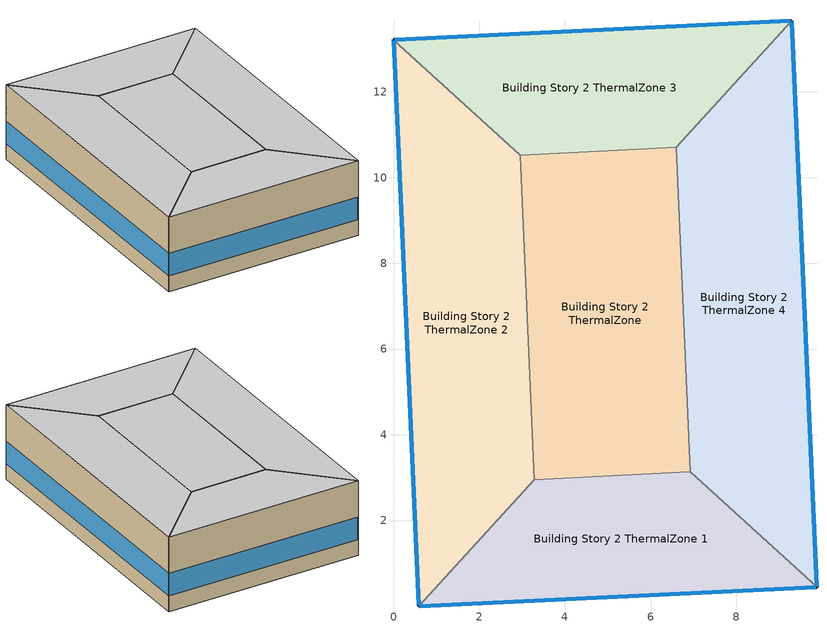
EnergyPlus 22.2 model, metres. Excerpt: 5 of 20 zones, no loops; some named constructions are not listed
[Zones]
Building Story 2 ThermalZone
 floor adiabatic (Typical Interior Floor): 6.92,3.14 3.28,2.96 2.96,10.52 6.6,10.7 z3.6
 wall adiabatic (Typical Interior Wall): 3.28,2.96 6.92,3.14 6.6,10.7 2.96,10.52 3.28,2.96 z3.6:7.2
 ceiling adiabatic (Typical Interior Ceiling): 6.6,10.7 2.96,10.52 3.28,2.96 6.92,3.14 z7.2
Building Story 2 ThermalZone 1
 floor adiabatic (Typical Interior Ceiling): 9.88,0.44 0.59,0 3.28,2.96 6.92,3.14 z3.6
 wall outside (Typical Insulated Steel Framed Exterior Wall R-12.99): 0.59,0 9.88,0.44 z3.6:7.2
 wall adiabatic (Typical Interior Wall): 9.88,0.44 6.92,3.14 3.28,2.96 0.59,0 z3.6:7.2
 window (U 0.55 SHGC 0.25): 0.61,0 9.86,0.44 z4.36:5.45
 ceiling adiabatic (Typical Interior Ceiling): 6.92,3.14 3.28,2.96 0.59,0 9.88,0.44 z7.2
Building Story 2 ThermalZone 2
 floor adiabatic (Typical Interior Ceiling): 0.59,0 0,13.22 2.96,10.52 3.28,2.96 z3.6
 wall outside (Typical Insulated Steel Framed Exterior Wall R-12.99): 0,13.22 0.59,0 z3.6:7.2
 wall adiabatic (Typical Interior Wall): 0.59,0 3.28,2.96 2.96,10.52 0,13.22 z3.6:7.2
 window (U 0.55 SHGC 0.25): 0,13.19 0.59,0.03 z4.36:5.45
 ceiling adiabatic (Typical Interior Ceiling): 3.28,2.96 2.96,10.52 0,13.22 0.59,0 z7.2
Building Story 2 ThermalZone 3
 floor adiabatic (Typical Interior Ceiling): 0,13.22 9.29,13.66 6.6,10.7 2.96,10.52 z3.6
 wall outside (Typical Insulated Steel Framed Exterior Wall R-12.99): 9.29,13.66 0,13.22 z3.6:7.2
 wall adiabatic (Typical Interior Wall): 0,13.22 2.96,10.52 6.6,10.7 9.29,13.66 z3.6:7.2
 window (U 0.55 SHGC 0.25): 9.27,13.66 0.03,13.22 z4.36:5.45
 ceiling adiabatic (Typical Interior Ceiling): 2.96,10.52 6.6,10.7 9.29,13.66 0,13.22 z7.2
Building Story 2 ThermalZone 4
 floor adiabatic (Typical Interior Ceiling): 9.29,13.66 9.88,0.44 6.92,3.14 6.6,10.7 z3.6
 wall outside (Typical Insulated Steel Framed Exterior Wall R-12.99): 9.88,0.44 9.29,13.66 z3.6:7.2
 wall adiabatic (Typical Interior Wall): 9.29,13.66 6.6,10.7 6.92,3.14 9.88,0.44 z3.6:7.2
 window (U 0.55 SHGC 0.25): 9.88,0.47 9.3,13.64 z4.36:5.45
 ceiling adiabatic (Typical Interior Ceiling): 6.6,10.7 6.92,3.14 9.88,0.44 9.29,13.66 z7.2
[Schedule:Day:Interval]
SchoolSecondary BLDG_LIGHT_SCH_2013 Wkdy Day; SchoolSecondary BLDG_LIGHT_SCH_2013 Wkdy Day 2; SchoolSecondary BLDG_LIGHT_MECHANICAL_SCH_2013 Wkdy Day; SchoolSecondary BLDG_LIGHT_MECHANICAL_SCH_2013 Wkdy Day 2: No, 07:00, 0.1773, 21:00, 0.9, 24:00, 0.1773
SchoolSecondary BLDG_LIGHT_SCH_2013 Wknd Day; SchoolSecondary BLDG_LIGHT_SCH_2013 Wknd Day 1; SchoolSecondary BLDG_LIGHT_SCH_2013 Default; SchoolSecondary BLDG_LIGHT_CLASSROOM_SCH_2013 Wknd Day; SchoolSecondary BLDG_LIGHT_CLASSROOM_SCH_2013 Wknd Day 1; SchoolSecondary BLDG_LIGHT_CLASSROOM_SCH_2013 Default; SchoolSecondary BLDG_LIGHT_GYM_SCH_2013 Wknd Day; SchoolSecondary BLDG_LIGHT_GYM_SCH_2013 Wknd Day 1; SchoolSecondary BLDG_LIGHT_GYM_SCH_2013 Default; SchoolSecondary BLDG_LIGHT_LIBRARY_SCH_2013 Wknd Day; SchoolSecondary BLDG_LIGHT_LIBRARY_SCH_2013 Wknd Day 1; SchoolSecondary BLDG_LIGHT_LIBRARY_SCH_2013 Default; SchoolSecondary BLDG_LIGHT_LOBBYFLR1_SCH_2013 Wknd Day; SchoolSecondary BLDG_LIGHT_LOBBYFLR1_SCH_2013 Wknd Day 1; SchoolSecondary BLDG_LIGHT_LOBBYFLR1_SCH_2013 Default; SchoolSecondary BLDG_LIGHT_MECHANICAL_SCH_2013 Wknd Day; SchoolSecondary BLDG_LIGHT_MECHANICAL_SCH_2013 Wknd Day 1; SchoolSecondary BLDG_LIGHT_MECHANICAL_SCH_2013 Default; SchoolSecondary BLDG_LIGHT_OFFICE_SCH_2013 Wknd Day; SchoolSecondary BLDG_LIGHT_OFFICE_SCH_2013 Wknd Day 1; SchoolSecondary BLDG_LIGHT_OFFICE_SCH_2013 Default; SchoolSecondary BLDG_LIGHT_BATH_SCH_2013 Wknd Day; SchoolSecondary BLDG_LIGHT_BATH_SCH_2013 Wknd Day 1; SchoolSecondary BLDG_LIGHT_BATH_SCH_2013 Default; SchoolSecondary BLDG_LIGHT_CORRIDOR_SCH_2013 Wknd Day; SchoolSecondary BLDG_LIGHT_CORRIDOR_SCH_2013 Wknd Day 1; SchoolSecondary BLDG_LIGHT_CORRIDOR_SCH_2013 Default: No, 24:00, 0.1773
SchoolSecondary BLDG_LIGHT_SCH_2013 Wkdy Day 1; SchoolSecondary BLDG_LIGHT_MECHANICAL_SCH_2013 Wkdy Day 1: No, 08:00, 0.1773, 20:00, 0.5, 24:00, 0.1773
SchoolSecondary BLDG_LIGHT_SCH_2013 Summer Design Day; SchoolSecondary BLDG_LIGHT_CLASSROOM_SCH_2013 Summer Design Day; SchoolSecondary BLDG_LIGHT_GYM_SCH_2013 Summer Design Day; SchoolSecondary BLDG_LIGHT_LIBRARY_SCH_2013 Summer Design Day; SchoolSecondary BLDG_LIGHT_LOBBYFLR1_SCH_2013 Summer Design Day; SchoolSecondary BLDG_LIGHT_MECHANICAL_SCH_2013 Summer Design Day; SchoolSecondary BLDG_LIGHT_OFFICE_SCH_2013 Summer Design Day; SchoolSecondary BLDG_LIGHT_BATH_SCH_2013 Summer Design Day; Clothing Schedule Default Winter Clothes; 19 space(s) Occ Sch Summer Design Day 3; 19 space(s) Occ Sch Winter Design Day 3; 19 space(s) Occ Sch Summer Design Day 1; 19 space(s) Occ Sch Winter Design Day 1; 19 space(s) Occ Sch Summer Design Day 2; 19 space(s) Occ Sch Winter Design Day 2; SchoolSecondary BLDG_LIGHT_CORRIDOR_SCH_2013 Summer Design Day; OfficeMedium BLDG_LIGHT_SCH_2013 Summer Design Day; OfficeMedium BLDG_EQUIP_SCH_2013 Summer Design Day: No, 24:00, 1
SchoolSecondary BLDG_LIGHT_SCH_2013 Winter Design Day; SchoolSecondary BLDG_LIGHT_CLASSROOM_SCH_2013 Winter Design Day; SchoolSecondary BLDG_LIGHT_GYM_SCH_2013 Winter Design Day; SchoolSecondary BLDG_LIGHT_LIBRARY_SCH_2013 Winter Design Day; SchoolSecondary BLDG_LIGHT_LOBBYFLR1_SCH_2013 Winter Design Day; SchoolSecondary BLDG_LIGHT_MECHANICAL_SCH_2013 Winter Design Day; SchoolSecondary BLDG_LIGHT_OFFICE_SCH_2013 Winter Design Day; SchoolSecondary BLDG_LIGHT_BATH_SCH_2013 Winter Design Day; SchoolSecondary BLDG_OCC_SCH_Auditorium Wknd Day; SchoolSecondary BLDG_OCC_SCH_Auditorium Wknd Day 1; SchoolSecondary BLDG_OCC_SCH_Auditorium Default; SchoolSecondary BLDG_OCC_SCH_Auditorium Winter Design Day; Work Efficiency Schedule Default; SchoolSecondary BLDG_OCC_SCH_Cafeteria Wknd Day; SchoolSecondary BLDG_OCC_SCH_Cafeteria Wknd Day 1; SchoolSecondary BLDG_OCC_SCH_Cafeteria Default; SchoolSecondary BLDG_OCC_SCH_Cafeteria Winter Design Day; SchoolSecondary BLDG_OCC_SCH_Extend Wknd Day; SchoolSecondary BLDG_OCC_SCH_Extend Wknd Day 1; SchoolSecondary BLDG_OCC_SCH_Extend Default; SchoolSecondary BLDG_OCC_SCH_Extend Winter Design Day; SchoolSecondary BLDG_OCC_SCH_Gym Wknd Day; SchoolSecondary BLDG_OCC_SCH_Gym Wknd Day 1; SchoolSecondary BLDG_OCC_SCH_Gym Default; SchoolSecondary BLDG_OCC_SCH_Gym Winter Design Day; SchoolSecondary BLDG_OCC_SCH Wknd Day; SchoolSecondary BLDG_OCC_SCH Wknd Day 1; SchoolSecondary BLDG_OCC_SCH Default; SchoolSecondary BLDG_OCC_SCH Winter Design Day; SchoolSecondary BLDG_OCC_SCH_Offices Wknd Day; SchoolSecondary BLDG_OCC_SCH_Offices Wknd Day 1; SchoolSecondary BLDG_OCC_SCH_Offices Default; SchoolSecondary BLDG_OCC_SCH_Offices Winter Design Day; SchoolSecondary BLDG_LIGHT_CORRIDOR_SCH_2013 Winter Design Day; Schedule Day 5; OfficeMedium BLDG_LIGHT_SCH_2013 Winter Design Day; OfficeMedium BLDG_OCC_SCH Winter Design Day; Schedule Day 8; OfficeMedium BLDG_EQUIP_SCH_2013 Winter Design Day: No, 24:00, 0
SchoolSecondary BLDG_LIGHT_CLASSROOM_SCH_2013 Wkdy Day; SchoolSecondary BLDG_LIGHT_CLASSROOM_SCH_2013 Wkdy Day 2: No, 07:00, 0.1773, 08:00, 0.9, 21:00, 0.598291, 24:00, 0.1773
SchoolSecondary BLDG_LIGHT_CLASSROOM_SCH_2013 Wkdy Day 1: No, 08:00, 0.1773, 20:00, 0.332384, 21:00, 0.117863, 24:00, 0.1773
SchoolSecondary BLDG_LIGHT_GYM_SCH_2013 Wkdy Day; SchoolSecondary BLDG_LIGHT_GYM_SCH_2013 Wkdy Day 2: No, 07:00, 0.1773, 08:00, 0.9, 21:00, 0.88182, 24:00, 0.1773
SchoolSecondary BLDG_LIGHT_GYM_SCH_2013 Wkdy Day 1: No, 08:00, 0.1773, 20:00, 0.4899, 21:00, 0.173719, 24:00, 0.1773
SchoolSecondary BLDG_LIGHT_LIBRARY_SCH_2013 Wkdy Day; SchoolSecondary BLDG_LIGHT_LIBRARY_SCH_2013 Wkdy Day 2: No, 07:00, 0.1773, 08:00, 0.9, 21:00, 0.8325, 24:00, 0.1773
SchoolSecondary BLDG_LIGHT_LIBRARY_SCH_2013 Wkdy Day 1: No, 08:00, 0.1773, 20:00, 0.4625, 21:00, 0.164002, 24:00, 0.1773
SchoolSecondary BLDG_LIGHT_LOBBYFLR1_SCH_2013 Wkdy Day; SchoolSecondary BLDG_LIGHT_LOBBYFLR1_SCH_2013 Wkdy Day 2: No, 07:00, 0.1773, 08:00, 0.9, 21:00, 0.855, 24:00, 0.1773
SchoolSecondary BLDG_LIGHT_LOBBYFLR1_SCH_2013 Wkdy Day 1: No, 08:00, 0.1773, 20:00, 0.475, 21:00, 0.168435, 24:00, 0.1773
SchoolSecondary BLDG_LIGHT_OFFICE_SCH_2013 Wkdy Day; SchoolSecondary BLDG_LIGHT_OFFICE_SCH_2013 Wkdy Day 2: No, 07:00, 0.1773, 08:00, 0.9, 21:00, 0.747958, 24:00, 0.1773
SchoolSecondary BLDG_LIGHT_OFFICE_SCH_2013 Wkdy Day 1: No, 08:00, 0.1773, 20:00, 0.415533, 21:00, 0.147348, 24:00, 0.1773
SchoolSecondary BLDG_LIGHT_BATH_SCH_2013 Wkdy Day; SchoolSecondary BLDG_LIGHT_BATH_SCH_2013 Wkdy Day 2: No, 07:00, 0.1773, 08:00, 0.9, 21:00, 0.594, 24:00, 0.1773
SchoolSecondary BLDG_LIGHT_BATH_SCH_2013 Wkdy Day 1: No, 08:00, 0.1773, 20:00, 0.33, 21:00, 0.117018, 24:00, 0.1773
SchoolSecondary BLDG_OCC_SCH_Auditorium Wkdy|SmrDsn Day; SchoolSecondary BLDG_OCC_SCH_Auditorium Wkdy|SmrDsn Day 2; SchoolSecondary BLDG_OCC_SCH_Auditorium Summer Design Day: No, 08:00, 0, 15:00, 0.25, 20:00, 0.95, 24:00, 0
SchoolSecondary BLDG_OCC_SCH_Auditorium Wkdy|SmrDsn Day 1: No, 08:00, 0, 17:00, 0.15, 19:00, 0.35, 24:00, 0
SchoolSecondary ACTIVITY_SCH Default; SchoolSecondary ACTIVITY_SCH Summer Design Day; SchoolSecondary ACTIVITY_SCH Winter Design Day; OfficeMedium ACTIVITY_SCH Default; OfficeMedium ACTIVITY_SCH Summer Design Day; OfficeMedium ACTIVITY_SCH Winter Design Day: No, 24:00, 120
Air Velocity Schedule Default: No, 24:00, 0.2
SchoolSecondary BLDG_OCC_SCH_Cafeteria Wkdy|SmrDsn Day; SchoolSecondary BLDG_OCC_SCH_Cafeteria Wkdy|SmrDsn Day 2; SchoolSecondary BLDG_OCC_SCH_Cafeteria Summer Design Day: No, 09:00, 0, 15:00, 0.95, 20:00, 0.35, 24:00, 0
SchoolSecondary BLDG_OCC_SCH_Cafeteria Wkdy|SmrDsn Day 1: No, 09:00, 0, 17:00, 0.15, 19:00, 0.35, 24:00, 0
SchoolSecondary BLDG_OCC_SCH_Extend Wkdy|SmrDsn Day; SchoolSecondary BLDG_OCC_SCH_Extend Wkdy|SmrDsn Day 2; SchoolSecondary BLDG_OCC_SCH_Extend Summer Design Day: No, 08:00, 0, 21:00, 0.95, 24:00, 0
SchoolSecondary BLDG_OCC_SCH_Extend Wkdy|SmrDsn Day 1: No, 08:00, 0, 21:00, 0.5, 24:00, 0
SchoolSecondary BLDG_OCC_SCH_Gym Wkdy|SmrDsn Day; SchoolSecondary BLDG_OCC_SCH_Gym Wkdy|SmrDsn Day 2; SchoolSecondary BLDG_OCC_SCH_Gym Summer Design Day: No, 08:00, 0, 16:00, 0.35, 21:00, 0.95, 24:00, 0
SchoolSecondary BLDG_OCC_SCH_Gym Wkdy|SmrDsn Day 1: No, 08:00, 0, 21:00, 0.35, 24:00, 0
SchoolSecondary BLDG_OCC_SCH Wkdy|SmrDsn Day; SchoolSecondary BLDG_OCC_SCH Wkdy|SmrDsn Day 2; SchoolSecondary BLDG_OCC_SCH Summer Design Day: No, 08:00, 0, 16:00, 0.95, 21:00, 0.15, 24:00, 0
SchoolSecondary BLDG_OCC_SCH Wkdy|SmrDsn Day 1: No, 08:00, 0, 21:00, 0.15, 24:00, 0
SchoolSecondary BLDG_OCC_SCH_Offices Wkdy|SmrDsn Day; SchoolSecondary BLDG_OCC_SCH_Offices Wkdy|SmrDsn Day 2; SchoolSecondary BLDG_OCC_SCH_Offices Summer Design Day: No, 08:00, 0, 17:00, 0.95, 21:00, 0.15, 24:00, 0
SchoolSecondary BLDG_OCC_SCH_Offices Wkdy|SmrDsn Day 1: No, 08:00, 0, 17:00, 0.5, 21:00, 0.15, 24:00, 0
19 space(s) Occ Sch Thursday 19; 19 space(s) Occ Sch Friday 19; 19 space(s) Occ Sch Default 3; 19 space(s) Occ Sch Tuesday 19; 19 space(s) Occ Sch Wednesday 19; 19 space(s) Occ Sch Tuesday 18; 19 space(s) Occ Sch Wednesday 18; 19 space(s) Occ Sch Thursday 18; 19 space(s) Occ Sch Friday 18; 19 space(s) Occ Sch Monday 16; 19 space(s) Occ Sch Tuesday 16; 19 space(s) Occ Sch Wednesday 16; 19 space(s) Occ Sch Thursday 16; 19 space(s) Occ Sch Friday 16; 19 space(s) Occ Sch Monday 14; 19 space(s) Occ Sch Wednesday 15; 19 space(s) Occ Sch Thursday 15; 19 space(s) Occ Sch Friday 15; 19 space(s) Occ Sch Monday 13; 19 space(s) Occ Sch Tuesday 15; 19 space(s) Occ Sch Thursday 14; 19 space(s) Occ Sch Friday 14; 19 space(s) Occ Sch Default 2; 19 space(s) Occ Sch Tuesday 14; 19 space(s) Occ Sch Wednesday 14; 19 space(s) Occ Sch Tuesday 13; 19 space(s) Occ Sch Wednesday 13; 19 space(s) Occ Sch Thursday 13; 19 space(s) Occ Sch Friday 13; 19 space(s) Occ Sch Monday 12; 19 space(s) Occ Sch Tuesday 11; 19 space(s) Occ Sch Wednesday 11; 19 space(s) Occ Sch Thursday 11; 19 space(s) Occ Sch Friday 11; 19 space(s) Occ Sch Monday 10; 19 space(s) Occ Sch Wednesday 10; 19 space(s) Occ Sch Thursday 10; 19 space(s) Occ Sch Friday 10; 19 space(s) Occ Sch Monday 9; 19 space(s) Occ Sch Tuesday 10: No, 05:00, 0, 06:00, 1, 07:00, 1, 08:00, 1, 09:00, 1, 11:00, 0, 13:00, 1, 14:00, 0, 15:00, 1, 16:00, 1, 17:00, 1, 18:00, 1, 19:00, 0, 20:00, 1, 21:00, 1, 22:00, 1, 24:00, 0
19 space(s) Occ Sch Saturday 3; 19 space(s) Occ Sch Saturday 2: No, 05:00, 0, 06:00, 1, 07:00, 0, 08:00, 1, 11:00, 0, 12:00, 1, 16:00, 0, 17:00, 1, 18:00, 0, 19:00, 1, 24:00, 0
19 space(s) Occ Sch Sunday 3; 19 space(s) Occ Sch Sunday 2: No, 05:00, 0, 06:00, 1, 17:00, 0, 18:00, 1, 24:00, 0
19 space(s) Occ Sch Wednesday 17; 19 space(s) Occ Sch Thursday 17; 19 space(s) Occ Sch Friday 17; 19 space(s) Occ Sch Monday 15; 19 space(s) Occ Sch Tuesday 17; 19 space(s) Occ Sch Wednesday 12; 19 space(s) Occ Sch Thursday 12; 19 space(s) Occ Sch Friday 12; 19 space(s) Occ Sch Monday 11; 19 space(s) Occ Sch Tuesday 12: No, 05:00, 0, 06:00, 1, 07:00, 1, 08:00, 1, 09:00, 1, 11:00, 0, 13:00, 1, 16:00, 0, 17:00, 1, 18:00, 1, 19:00, 1, 20:00, 0, 21:00, 1, 22:00, 1, 24:00, 0
19 space(s) Occ Sch Thursday 9; 19 space(s) Occ Sch Friday 9; 19 space(s) Occ Sch Default 1; 19 space(s) Occ Sch Tuesday 9; 19 space(s) Occ Sch Wednesday 9; 19 space(s) Occ Sch Wednesday 5; 19 space(s) Occ Sch Thursday 5; 19 space(s) Occ Sch Friday 5; 19 space(s) Occ Sch Monday 5; 19 space(s) Occ Sch Tuesday 5: No, 05:00, 0, 06:00, 0.00106273, 07:00, 0.001169, 08:00, 0.0615318, 09:00, 0.00998963, 11:00, 0, 13:00, 0.00499481, 14:00, 0, 15:00, 0.0111586, 16:00, 0.019873, 17:00, 0.00786417, 18:00, 0.00223172, 19:00, 0, 20:00, 0.0273121, 21:00, 0.0265682, 22:00, 0.000531363, 24:00, 0
19 space(s) Occ Sch Saturday 1: No, 05:00, 0, 06:00, 0.00106273, 07:00, 0, 08:00, 0.00223172, 11:00, 0, 12:00, 0.00223172, 16:00, 0, 17:00, 0.000531363, 18:00, 0, 19:00, 0.000531363, 24:00, 0
19 space(s) Occ Sch Sunday 1: No, 05:00, 0, 06:00, 0.000531363, 17:00, 0, 18:00, 0.000531363, 24:00, 0
19 space(s) Occ Sch Tuesday 8; 19 space(s) Occ Sch Wednesday 8; 19 space(s) Occ Sch Thursday 8; 19 space(s) Occ Sch Friday 8; 19 space(s) Occ Sch Monday 8; 19 space(s) Occ Sch Tuesday 6; 19 space(s) Occ Sch Wednesday 6; 19 space(s) Occ Sch Thursday 6; 19 space(s) Occ Sch Friday 6; 19 space(s) Occ Sch Monday 6: No, 05:00, 0, 06:00, 0.00106273, 07:00, 0.001169, 08:00, 0.0318818, 09:00, 0.00998963, 11:00, 0, 13:00, 0.00499481, 14:00, 0, 15:00, 0.0111586, 16:00, 0.00977708, 17:00, 0.00786417, 18:00, 0.00223172, 19:00, 0, 20:00, 0.0273121, 21:00, 0.0265682, 22:00, 0.000531363, 24:00, 0
19 space(s) Occ Sch Wednesday 7; 19 space(s) Occ Sch Thursday 7; 19 space(s) Occ Sch Friday 7; 19 space(s) Occ Sch Monday 7; 19 space(s) Occ Sch Tuesday 7: No, 05:00, 0, 06:00, 0.00106273, 07:00, 0.001169, 08:00, 0.0264619, 09:00, 0.00159409, 11:00, 0, 13:00, 0.00499481, 16:00, 0, 17:00, 0.00042509, 18:00, 0.00212545, 19:00, 0.0124339, 20:00, 0, 21:00, 0.0142405, 22:00, 0.000531363, 24:00, 0
SchoolSecondary BLDG_EQUIP_SCH_2013 Wkdy Day; SchoolSecondary BLDG_EQUIP_SCH_2013 Wkdy Day 2: No, 08:00, 0.295624, 17:00, 0.90367, 21:00, 0.332931, 24:00, 0.295624
SchoolSecondary BLDG_EQUIP_SCH_2013 Default|Wknd Day; SchoolSecondary BLDG_EQUIP_SCH_2013 Default|Wknd Day 2; SchoolSecondary BLDG_EQUIP_SCH_2013 Default: No, 24:00, 0.295624
SchoolSecondary BLDG_EQUIP_SCH_2013 Wkdy Day 1: No, 08:00, 0.21116, 17:00, 0.475616, 21:00, 0.237808, 24:00, 0.21116
SchoolSecondary BLDG_EQUIP_SCH_2013 Default|Wknd Day 1: No, 24:00, 0.21116
SchoolSecondary BLDG_EQUIP_SCH_2013 Summer Design Day: No, 08:00, 0.35, 17:00, 0.95, 24:00, 0.35
SchoolSecondary BLDG_EQUIP_SCH_2013 Winter Design Day 2: No, 24:00, 0.35
SchoolSecondary KITCHEN_ELEC_EQUIP_SCH Wkdy Day; SchoolSecondary KITCHEN_ELEC_EQUIP_SCH Wkdy Day 1; SchoolSecondary KITCHEN_ELEC_EQUIP_SCH Wkdy Day 2; SchoolSecondary KITCHEN_ELEC_EQUIP_SCH Summer Design Day: No, 08:00, 0.1, 10:00, 0.15, 13:00, 0.25, 15:00, 0.15, 24:00, 0.1
SchoolSecondary KITCHEN_ELEC_EQUIP_SCH Wknd Day; SchoolSecondary KITCHEN_ELEC_EQUIP_SCH Wknd Day 1; SchoolSecondary KITCHEN_ELEC_EQUIP_SCH Default; SchoolSecondary KITCHEN_ELEC_EQUIP_SCH Winter Design Day: No, 24:00, 0.1
SchoolSecondary KITCHEN_GAS_EQUIP_SCH Wkdy|SmrDsn Day; SchoolSecondary KITCHEN_GAS_EQUIP_SCH Wkdy|SmrDsn Day 1; SchoolSecondary KITCHEN_GAS_EQUIP_SCH Wkdy|SmrDsn Day 2; SchoolSecondary KITCHEN_GAS_EQUIP_SCH Summer Design Day: No, 08:00, 0.02, 10:00, 0.15, 13:00, 0.2, 15:00, 0.1, 24:00, 0.02
SchoolSecondary KITCHEN_GAS_EQUIP_SCH Wknd Day; SchoolSecondary KITCHEN_GAS_EQUIP_SCH Wknd Day 1; SchoolSecondary KITCHEN_GAS_EQUIP_SCH Default; SchoolSecondary KITCHEN_GAS_EQUIP_SCH Winter Design Day: No, 24:00, 0.02
SchoolSecondary BLDG_LIGHT_CORRIDOR_SCH_2013 Wkdy Day; SchoolSecondary BLDG_LIGHT_CORRIDOR_SCH_2013 Wkdy Day 2: No, 07:00, 0.1773, 08:00, 0.9, 21:00, 0.551772, 24:00, 0.1773
SchoolSecondary BLDG_LIGHT_CORRIDOR_SCH_2013 Wkdy Day 1: No, 08:00, 0.1773, 20:00, 0.30654, 21:00, 0.108699, 24:00, 0.1773
OfficeMedium BLDG_LIGHT_SCH_2013 Wkdy Day: No, 05:00, 0.05, 06:00, 0.1, 07:00, 0.0862326, 08:00, 0.258698, 17:00, 0.776093, 18:00, 0.431163, 20:00, 0.258698, 22:00, 0.172465, 23:00, 0.0862326, 24:00, 0.0431163
OfficeMedium BLDG_LIGHT_SCH_2013 Sat Day: No, 06:00, 0.05, 08:00, 0.0862326, 12:00, 0.258698, 17:00, 0.129349, 19:00, 0.0431163, 24:00, 0.05
OfficeMedium BLDG_LIGHT_SCH_2013 Sun Day: No, 06:00, 0.05, 18:00, 0.0431163, 24:00, 0.05
OfficeMedium BLDG_OCC_SCH Wkdy Day: No, 06:00, 0, 07:00, 0.1, 08:00, 0.2, 12:00, 0.95, 13:00, 0.5, 17:00, 0.95, 18:00, 0.3, 22:00, 0.1, 24:00, 0.05
OfficeMedium BLDG_OCC_SCH Sat Day: No, 06:00, 0, 08:00, 0.1, 12:00, 0.3, 17:00, 0.1, 19:00, 0.05, 24:00, 0
OfficeMedium BLDG_OCC_SCH Default: No, 06:00, 0, 18:00, 0.05, 24:00, 0
OfficeMedium BLDG_OCC_SCH Summer Design Day: No, 06:00, 0, 22:00, 1, 24:00, 0.05
OfficeMedium BLDG_EQUIP_SCH_2013 Wkdy Day: No, 06:00, 0.307674, 08:00, 0.381235, 12:00, 0.857778, 13:00, 0.76247, 17:00, 0.857778, 18:00, 0.476543, 24:00, 0.381235
OfficeMedium BLDG_EQUIP_SCH_2013 Sat Day: No, 06:00, 0.230755, 08:00, 0.381235, 12:00, 0.476543, 17:00, 0.33358, 19:00, 0.285926, 24:00, 0.230755
OfficeMedium BLDG_EQUIP_SCH_2013 Sun Day: No, 06:00, 0.230755, 18:00, 0.288107, 24:00, 0.230755
Schedule Day 80: No, 06:00, 0, 24:00, 1
Schedule Day 81: No, 06:00, 0.7, 24:00, 1
[Schedule:Week:Daily]
SchoolSecondary BLDG_LIGHT_SCH_2013 Week Rule - Jan1-Jan3: SchoolSecondary BLDG_LIGHT_SCH_2013 Wkdy Day, SchoolSecondary BLDG_LIGHT_SCH_2013 Wkdy Day, SchoolSecondary BLDG_LIGHT_SCH_2013 Wkdy Day, SchoolSecondary BLDG_LIGHT_SCH_2013 Wkdy Day, SchoolSecondary BLDG_LIGHT_SCH_2013 Wkdy Day, SchoolSecondary BLDG_LIGHT_SCH_2013 Wkdy Day, SchoolSecondary BLDG_LIGHT_SCH_2013 Wknd Day, SchoolSecondary BLDG_LIGHT_SCH_2013 Default, SchoolSecondary BLDG_LIGHT_SCH_2013 Summer Design Day, SchoolSecondary BLDG_LIGHT_SCH_2013 Winter Design Day, SchoolSecondary BLDG_LIGHT_SCH_2013 Default, SchoolSecondary BLDG_LIGHT_SCH_2013 Default
SchoolSecondary BLDG_LIGHT_SCH_2013 Week Rule - Jan4-Jun27: SchoolSecondary BLDG_LIGHT_SCH_2013 Wknd Day, SchoolSecondary BLDG_LIGHT_SCH_2013 Wkdy Day, SchoolSecondary BLDG_LIGHT_SCH_2013 Wkdy Day, SchoolSecondary BLDG_LIGHT_SCH_2013 Wkdy Day, SchoolSecondary BLDG_LIGHT_SCH_2013 Wkdy Day, SchoolSecondary BLDG_LIGHT_SCH_2013 Wkdy Day, SchoolSecondary BLDG_LIGHT_SCH_2013 Wknd Day, SchoolSecondary BLDG_LIGHT_SCH_2013 Default, SchoolSecondary BLDG_LIGHT_SCH_2013 Summer Design Day, SchoolSecondary BLDG_LIGHT_SCH_2013 Winter Design Day, SchoolSecondary BLDG_LIGHT_SCH_2013 Default, SchoolSecondary BLDG_LIGHT_SCH_2013 Default
SchoolSecondary BLDG_LIGHT_SCH_2013 Week Rule - Jun28-Jul4: SchoolSecondary BLDG_LIGHT_SCH_2013 Wknd Day, SchoolSecondary BLDG_LIGHT_SCH_2013 Wkdy Day, SchoolSecondary BLDG_LIGHT_SCH_2013 Wkdy Day, SchoolSecondary BLDG_LIGHT_SCH_2013 Wkdy Day 1, SchoolSecondary BLDG_LIGHT_SCH_2013 Wkdy Day 1, SchoolSecondary BLDG_LIGHT_SCH_2013 Wkdy Day 1, SchoolSecondary BLDG_LIGHT_SCH_2013 Wknd Day 1, SchoolSecondary BLDG_LIGHT_SCH_2013 Default, SchoolSecondary BLDG_LIGHT_SCH_2013 Summer Design Day, SchoolSecondary BLDG_LIGHT_SCH_2013 Winter Design Day, SchoolSecondary BLDG_LIGHT_SCH_2013 Default, SchoolSecondary BLDG_LIGHT_SCH_2013 Default
SchoolSecondary BLDG_LIGHT_SCH_2013 Week Rule - Jul5-Aug29: SchoolSecondary BLDG_LIGHT_SCH_2013 Wknd Day 1, SchoolSecondary BLDG_LIGHT_SCH_2013 Wkdy Day 1, SchoolSecondary BLDG_LIGHT_SCH_2013 Wkdy Day 1, SchoolSecondary BLDG_LIGHT_SCH_2013 Wkdy Day 1, SchoolSecondary BLDG_LIGHT_SCH_2013 Wkdy Day 1, SchoolSecondary BLDG_LIGHT_SCH_2013 Wkdy Day 1, SchoolSecondary BLDG_LIGHT_SCH_2013 Wknd Day 1, SchoolSecondary BLDG_LIGHT_SCH_2013 Default, SchoolSecondary BLDG_LIGHT_SCH_2013 Summer Design Day, SchoolSecondary BLDG_LIGHT_SCH_2013 Winter Design Day, SchoolSecondary BLDG_LIGHT_SCH_2013 Default, SchoolSecondary BLDG_LIGHT_SCH_2013 Default
SchoolSecondary BLDG_LIGHT_SCH_2013 Week Rule - Aug30-Sep5: SchoolSecondary BLDG_LIGHT_SCH_2013 Wknd Day 1, SchoolSecondary BLDG_LIGHT_SCH_2013 Wkdy Day 1, SchoolSecondary BLDG_LIGHT_SCH_2013 Wkdy Day 2, SchoolSecondary BLDG_LIGHT_SCH_2013 Wkdy Day 2, SchoolSecondary BLDG_LIGHT_SCH_2013 Wkdy Day 2, SchoolSecondary BLDG_LIGHT_SCH_2013 Wkdy Day 2, SchoolSecondary BLDG_LIGHT_SCH_2013 Default, SchoolSecondary BLDG_LIGHT_SCH_2013 Default, SchoolSecondary BLDG_LIGHT_SCH_2013 Summer Design Day, SchoolSecondary BLDG_LIGHT_SCH_2013 Winter Design Day, SchoolSecondary BLDG_LIGHT_SCH_2013 Default, SchoolSecondary BLDG_LIGHT_SCH_2013 Default
SchoolSecondary BLDG_LIGHT_SCH_2013 Week Rule - Sep6-Dec31: SchoolSecondary BLDG_LIGHT_SCH_2013 Default, SchoolSecondary BLDG_LIGHT_SCH_2013 Wkdy Day 2, SchoolSecondary BLDG_LIGHT_SCH_2013 Wkdy Day 2, SchoolSecondary BLDG_LIGHT_SCH_2013 Wkdy Day 2, SchoolSecondary BLDG_LIGHT_SCH_2013 Wkdy Day 2, SchoolSecondary BLDG_LIGHT_SCH_2013 Wkdy Day 2, SchoolSecondary BLDG_LIGHT_SCH_2013 Default, SchoolSecondary BLDG_LIGHT_SCH_2013 Default, SchoolSecondary BLDG_LIGHT_SCH_2013 Summer Design Day, SchoolSecondary BLDG_LIGHT_SCH_2013 Winter Design Day, SchoolSecondary BLDG_LIGHT_SCH_2013 Default, SchoolSecondary BLDG_LIGHT_SCH_2013 Default
SchoolSecondary BLDG_LIGHT_CLASSROOM_SCH_2013 Week Rule - Jan1-Jan3: SchoolSecondary BLDG_LIGHT_CLASSROOM_SCH_2013 Wkdy Day, SchoolSecondary BLDG_LIGHT_CLASSROOM_SCH_2013 Wkdy Day, SchoolSecondary BLDG_LIGHT_CLASSROOM_SCH_2013 Wkdy Day, SchoolSecondary BLDG_LIGHT_CLASSROOM_SCH_2013 Wkdy Day, SchoolSecondary BLDG_LIGHT_CLASSROOM_SCH_2013 Wkdy Day, SchoolSecondary BLDG_LIGHT_CLASSROOM_SCH_2013 Wkdy Day, SchoolSecondary BLDG_LIGHT_CLASSROOM_SCH_2013 Wknd Day, SchoolSecondary BLDG_LIGHT_CLASSROOM_SCH_2013 Default, SchoolSecondary BLDG_LIGHT_CLASSROOM_SCH_2013 Summer Design Day, SchoolSecondary BLDG_LIGHT_CLASSROOM_SCH_2013 Winter Design Day, SchoolSecondary BLDG_LIGHT_CLASSROOM_SCH_2013 Default, SchoolSecondary BLDG_LIGHT_CLASSROOM_SCH_2013 Default
SchoolSecondary BLDG_LIGHT_CLASSROOM_SCH_2013 Week Rule - Jan4-Jun27: SchoolSecondary BLDG_LIGHT_CLASSROOM_SCH_2013 Wknd Day, SchoolSecondary BLDG_LIGHT_CLASSROOM_SCH_2013 Wkdy Day, SchoolSecondary BLDG_LIGHT_CLASSROOM_SCH_2013 Wkdy Day, SchoolSecondary BLDG_LIGHT_CLASSROOM_SCH_2013 Wkdy Day, SchoolSecondary BLDG_LIGHT_CLASSROOM_SCH_2013 Wkdy Day, SchoolSecondary BLDG_LIGHT_CLASSROOM_SCH_2013 Wkdy Day, SchoolSecondary BLDG_LIGHT_CLASSROOM_SCH_2013 Wknd Day, SchoolSecondary BLDG_LIGHT_CLASSROOM_SCH_2013 Default, SchoolSecondary BLDG_LIGHT_CLASSROOM_SCH_2013 Summer Design Day, SchoolSecondary BLDG_LIGHT_CLASSROOM_SCH_2013 Winter Design Day, SchoolSecondary BLDG_LIGHT_CLASSROOM_SCH_2013 Default, SchoolSecondary BLDG_LIGHT_CLASSROOM_SCH_2013 Default
SchoolSecondary BLDG_LIGHT_CLASSROOM_SCH_2013 Week Rule - Jun28-Jul4: SchoolSecondary BLDG_LIGHT_CLASSROOM_SCH_2013 Wknd Day, SchoolSecondary BLDG_LIGHT_CLASSROOM_SCH_2013 Wkdy Day, SchoolSecondary BLDG_LIGHT_CLASSROOM_SCH_2013 Wkdy Day, SchoolSecondary BLDG_LIGHT_CLASSROOM_SCH_2013 Wkdy Day 1, SchoolSecondary BLDG_LIGHT_CLASSROOM_SCH_2013 Wkdy Day 1, SchoolSecondary BLDG_LIGHT_CLASSROOM_SCH_2013 Wkdy Day 1, SchoolSecondary BLDG_LIGHT_CLASSROOM_SCH_2013 Wknd Day 1, SchoolSecondary BLDG_LIGHT_CLASSROOM_SCH_2013 Default, SchoolSecondary BLDG_LIGHT_CLASSROOM_SCH_2013 Summer Design Day, SchoolSecondary BLDG_LIGHT_CLASSROOM_SCH_2013 Winter Design Day, SchoolSecondary BLDG_LIGHT_CLASSROOM_SCH_2013 Default, SchoolSecondary BLDG_LIGHT_CLASSROOM_SCH_2013 Default
SchoolSecondary BLDG_LIGHT_CLASSROOM_SCH_2013 Week Rule - Jul5-Aug29: SchoolSecondary BLDG_LIGHT_CLASSROOM_SCH_2013 Wknd Day 1, SchoolSecondary BLDG_LIGHT_CLASSROOM_SCH_2013 Wkdy Day 1, SchoolSecondary BLDG_LIGHT_CLASSROOM_SCH_2013 Wkdy Day 1, SchoolSecondary BLDG_LIGHT_CLASSROOM_SCH_2013 Wkdy Day 1, SchoolSecondary BLDG_LIGHT_CLASSROOM_SCH_2013 Wkdy Day 1, SchoolSecondary BLDG_LIGHT_CLASSROOM_SCH_2013 Wkdy Day 1, SchoolSecondary BLDG_LIGHT_CLASSROOM_SCH_2013 Wknd Day 1, SchoolSecondary BLDG_LIGHT_CLASSROOM_SCH_2013 Default, SchoolSecondary BLDG_LIGHT_CLASSROOM_SCH_2013 Summer Design Day, SchoolSecondary BLDG_LIGHT_CLASSROOM_SCH_2013 Winter Design Day, SchoolSecondary BLDG_LIGHT_CLASSROOM_SCH_2013 Default, SchoolSecondary BLDG_LIGHT_CLASSROOM_SCH_2013 Default
SchoolSecondary BLDG_LIGHT_CLASSROOM_SCH_2013 Week Rule - Aug30-Sep5: SchoolSecondary BLDG_LIGHT_CLASSROOM_SCH_2013 Wknd Day 1, SchoolSecondary BLDG_LIGHT_CLASSROOM_SCH_2013 Wkdy Day 1, SchoolSecondary BLDG_LIGHT_CLASSROOM_SCH_2013 Wkdy Day 2, SchoolSecondary BLDG_LIGHT_CLASSROOM_SCH_2013 Wkdy Day 2, SchoolSecondary BLDG_LIGHT_CLASSROOM_SCH_2013 Wkdy Day 2, SchoolSecondary BLDG_LIGHT_CLASSROOM_SCH_2013 Wkdy Day 2, SchoolSecondary BLDG_LIGHT_CLASSROOM_SCH_2013 Default, SchoolSecondary BLDG_LIGHT_CLASSROOM_SCH_2013 Default, SchoolSecondary BLDG_LIGHT_CLASSROOM_SCH_2013 Summer Design Day, SchoolSecondary BLDG_LIGHT_CLASSROOM_SCH_2013 Winter Design Day, SchoolSecondary BLDG_LIGHT_CLASSROOM_SCH_2013 Default, SchoolSecondary BLDG_LIGHT_CLASSROOM_SCH_2013 Default
SchoolSecondary BLDG_LIGHT_CLASSROOM_SCH_2013 Week Rule - Sep6-Dec31: SchoolSecondary BLDG_LIGHT_CLASSROOM_SCH_2013 Default, SchoolSecondary BLDG_LIGHT_CLASSROOM_SCH_2013 Wkdy Day 2, SchoolSecondary BLDG_LIGHT_CLASSROOM_SCH_2013 Wkdy Day 2, SchoolSecondary BLDG_LIGHT_CLASSROOM_SCH_2013 Wkdy Day 2, SchoolSecondary BLDG_LIGHT_CLASSROOM_SCH_2013 Wkdy Day 2, SchoolSecondary BLDG_LIGHT_CLASSROOM_SCH_2013 Wkdy Day 2, SchoolSecondary BLDG_LIGHT_CLASSROOM_SCH_2013 Default, SchoolSecondary BLDG_LIGHT_CLASSROOM_SCH_2013 Default, SchoolSecondary BLDG_LIGHT_CLASSROOM_SCH_2013 Summer Design Day, SchoolSecondary BLDG_LIGHT_CLASSROOM_SCH_2013 Winter Design Day, SchoolSecondary BLDG_LIGHT_CLASSROOM_SCH_2013 Default, SchoolSecondary BLDG_LIGHT_CLASSROOM_SCH_2013 Default
SchoolSecondary BLDG_LIGHT_GYM_SCH_2013 Week Rule - Jan1-Jan3: SchoolSecondary BLDG_LIGHT_GYM_SCH_2013 Wkdy Day, SchoolSecondary BLDG_LIGHT_GYM_SCH_2013 Wkdy Day, SchoolSecondary BLDG_LIGHT_GYM_SCH_2013 Wkdy Day, SchoolSecondary BLDG_LIGHT_GYM_SCH_2013 Wkdy Day, SchoolSecondary BLDG_LIGHT_GYM_SCH_2013 Wkdy Day, SchoolSecondary BLDG_LIGHT_GYM_SCH_2013 Wkdy Day, SchoolSecondary BLDG_LIGHT_GYM_SCH_2013 Wknd Day, SchoolSecondary BLDG_LIGHT_GYM_SCH_2013 Default, SchoolSecondary BLDG_LIGHT_GYM_SCH_2013 Summer Design Day, SchoolSecondary BLDG_LIGHT_GYM_SCH_2013 Winter Design Day, SchoolSecondary BLDG_LIGHT_GYM_SCH_2013 Default, SchoolSecondary BLDG_LIGHT_GYM_SCH_2013 Default
SchoolSecondary BLDG_LIGHT_GYM_SCH_2013 Week Rule - Jan4-Jun27: SchoolSecondary BLDG_LIGHT_GYM_SCH_2013 Wknd Day, SchoolSecondary BLDG_LIGHT_GYM_SCH_2013 Wkdy Day, SchoolSecondary BLDG_LIGHT_GYM_SCH_2013 Wkdy Day, SchoolSecondary BLDG_LIGHT_GYM_SCH_2013 Wkdy Day, SchoolSecondary BLDG_LIGHT_GYM_SCH_2013 Wkdy Day, SchoolSecondary BLDG_LIGHT_GYM_SCH_2013 Wkdy Day, SchoolSecondary BLDG_LIGHT_GYM_SCH_2013 Wknd Day, SchoolSecondary BLDG_LIGHT_GYM_SCH_2013 Default, SchoolSecondary BLDG_LIGHT_GYM_SCH_2013 Summer Design Day, SchoolSecondary BLDG_LIGHT_GYM_SCH_2013 Winter Design Day, SchoolSecondary BLDG_LIGHT_GYM_SCH_2013 Default, SchoolSecondary BLDG_LIGHT_GYM_SCH_2013 Default
SchoolSecondary BLDG_LIGHT_GYM_SCH_2013 Week Rule - Jun28-Jul4: SchoolSecondary BLDG_LIGHT_GYM_SCH_2013 Wknd Day, SchoolSecondary BLDG_LIGHT_GYM_SCH_2013 Wkdy Day, SchoolSecondary BLDG_LIGHT_GYM_SCH_2013 Wkdy Day, SchoolSecondary BLDG_LIGHT_GYM_SCH_2013 Wkdy Day 1, SchoolSecondary BLDG_LIGHT_GYM_SCH_2013 Wkdy Day 1, SchoolSecondary BLDG_LIGHT_GYM_SCH_2013 Wkdy Day 1, SchoolSecondary BLDG_LIGHT_GYM_SCH_2013 Wknd Day 1, SchoolSecondary BLDG_LIGHT_GYM_SCH_2013 Default, SchoolSecondary BLDG_LIGHT_GYM_SCH_2013 Summer Design Day, SchoolSecondary BLDG_LIGHT_GYM_SCH_2013 Winter Design Day, SchoolSecondary BLDG_LIGHT_GYM_SCH_2013 Default, SchoolSecondary BLDG_LIGHT_GYM_SCH_2013 Default
SchoolSecondary BLDG_LIGHT_GYM_SCH_2013 Week Rule - Jul5-Aug29: SchoolSecondary BLDG_LIGHT_GYM_SCH_2013 Wknd Day 1, SchoolSecondary BLDG_LIGHT_GYM_SCH_2013 Wkdy Day 1, SchoolSecondary BLDG_LIGHT_GYM_SCH_2013 Wkdy Day 1, SchoolSecondary BLDG_LIGHT_GYM_SCH_2013 Wkdy Day 1, SchoolSecondary BLDG_LIGHT_GYM_SCH_2013 Wkdy Day 1, SchoolSecondary BLDG_LIGHT_GYM_SCH_2013 Wkdy Day 1, SchoolSecondary BLDG_LIGHT_GYM_SCH_2013 Wknd Day 1, SchoolSecondary BLDG_LIGHT_GYM_SCH_2013 Default, SchoolSecondary BLDG_LIGHT_GYM_SCH_2013 Summer Design Day, SchoolSecondary BLDG_LIGHT_GYM_SCH_2013 Winter Design Day, SchoolSecondary BLDG_LIGHT_GYM_SCH_2013 Default, SchoolSecondary BLDG_LIGHT_GYM_SCH_2013 Default
SchoolSecondary BLDG_LIGHT_GYM_SCH_2013 Week Rule - Aug30-Sep5: SchoolSecondary BLDG_LIGHT_GYM_SCH_2013 Wknd Day 1, SchoolSecondary BLDG_LIGHT_GYM_SCH_2013 Wkdy Day 1, SchoolSecondary BLDG_LIGHT_GYM_SCH_2013 Wkdy Day 2, SchoolSecondary BLDG_LIGHT_GYM_SCH_2013 Wkdy Day 2, SchoolSecondary BLDG_LIGHT_GYM_SCH_2013 Wkdy Day 2, SchoolSecondary BLDG_LIGHT_GYM_SCH_2013 Wkdy Day 2, SchoolSecondary BLDG_LIGHT_GYM_SCH_2013 Default, SchoolSecondary BLDG_LIGHT_GYM_SCH_2013 Default, SchoolSecondary BLDG_LIGHT_GYM_SCH_2013 Summer Design Day, SchoolSecondary BLDG_LIGHT_GYM_SCH_2013 Winter Design Day, SchoolSecondary BLDG_LIGHT_GYM_SCH_2013 Default, SchoolSecondary BLDG_LIGHT_GYM_SCH_2013 Default
SchoolSecondary BLDG_LIGHT_GYM_SCH_2013 Week Rule - Sep6-Dec31: SchoolSecondary BLDG_LIGHT_GYM_SCH_2013 Default, SchoolSecondary BLDG_LIGHT_GYM_SCH_2013 Wkdy Day 2, SchoolSecondary BLDG_LIGHT_GYM_SCH_2013 Wkdy Day 2, SchoolSecondary BLDG_LIGHT_GYM_SCH_2013 Wkdy Day 2, SchoolSecondary BLDG_LIGHT_GYM_SCH_2013 Wkdy Day 2, SchoolSecondary BLDG_LIGHT_GYM_SCH_2013 Wkdy Day 2, SchoolSecondary BLDG_LIGHT_GYM_SCH_2013 Default, SchoolSecondary BLDG_LIGHT_GYM_SCH_2013 Default, SchoolSecondary BLDG_LIGHT_GYM_SCH_2013 Summer Design Day, SchoolSecondary BLDG_LIGHT_GYM_SCH_2013 Winter Design Day, SchoolSecondary BLDG_LIGHT_GYM_SCH_2013 Default, SchoolSecondary BLDG_LIGHT_GYM_SCH_2013 Default
SchoolSecondary BLDG_LIGHT_LIBRARY_SCH_2013 Week Rule - Jan1-Jan3: SchoolSecondary BLDG_LIGHT_LIBRARY_SCH_2013 Wkdy Day, SchoolSecondary BLDG_LIGHT_LIBRARY_SCH_2013 Wkdy Day, SchoolSecondary BLDG_LIGHT_LIBRARY_SCH_2013 Wkdy Day, SchoolSecondary BLDG_LIGHT_LIBRARY_SCH_2013 Wkdy Day, SchoolSecondary BLDG_LIGHT_LIBRARY_SCH_2013 Wkdy Day, SchoolSecondary BLDG_LIGHT_LIBRARY_SCH_2013 Wkdy Day, SchoolSecondary BLDG_LIGHT_LIBRARY_SCH_2013 Wknd Day, SchoolSecondary BLDG_LIGHT_LIBRARY_SCH_2013 Default, SchoolSecondary BLDG_LIGHT_LIBRARY_SCH_2013 Summer Design Day, SchoolSecondary BLDG_LIGHT_LIBRARY_SCH_2013 Winter Design Day, SchoolSecondary BLDG_LIGHT_LIBRARY_SCH_2013 Default, SchoolSecondary BLDG_LIGHT_LIBRARY_SCH_2013 Default
SchoolSecondary BLDG_LIGHT_LIBRARY_SCH_2013 Week Rule - Jan4-Jun27: SchoolSecondary BLDG_LIGHT_LIBRARY_SCH_2013 Wknd Day, SchoolSecondary BLDG_LIGHT_LIBRARY_SCH_2013 Wkdy Day, SchoolSecondary BLDG_LIGHT_LIBRARY_SCH_2013 Wkdy Day, SchoolSecondary BLDG_LIGHT_LIBRARY_SCH_2013 Wkdy Day, SchoolSecondary BLDG_LIGHT_LIBRARY_SCH_2013 Wkdy Day, SchoolSecondary BLDG_LIGHT_LIBRARY_SCH_2013 Wkdy Day, SchoolSecondary BLDG_LIGHT_LIBRARY_SCH_2013 Wknd Day, SchoolSecondary BLDG_LIGHT_LIBRARY_SCH_2013 Default, SchoolSecondary BLDG_LIGHT_LIBRARY_SCH_2013 Summer Design Day, SchoolSecondary BLDG_LIGHT_LIBRARY_SCH_2013 Winter Design Day, SchoolSecondary BLDG_LIGHT_LIBRARY_SCH_2013 Default, SchoolSecondary BLDG_LIGHT_LIBRARY_SCH_2013 Default
SchoolSecondary BLDG_LIGHT_LIBRARY_SCH_2013 Week Rule - Jun28-Jul4: SchoolSecondary BLDG_LIGHT_LIBRARY_SCH_2013 Wknd Day, SchoolSecondary BLDG_LIGHT_LIBRARY_SCH_2013 Wkdy Day, SchoolSecondary BLDG_LIGHT_LIBRARY_SCH_2013 Wkdy Day, SchoolSecondary BLDG_LIGHT_LIBRARY_SCH_2013 Wkdy Day 1, SchoolSecondary BLDG_LIGHT_LIBRARY_SCH_2013 Wkdy Day 1, SchoolSecondary BLDG_LIGHT_LIBRARY_SCH_2013 Wkdy Day 1, SchoolSecondary BLDG_LIGHT_LIBRARY_SCH_2013 Wknd Day 1, SchoolSecondary BLDG_LIGHT_LIBRARY_SCH_2013 Default, SchoolSecondary BLDG_LIGHT_LIBRARY_SCH_2013 Summer Design Day, SchoolSecondary BLDG_LIGHT_LIBRARY_SCH_2013 Winter Design Day, SchoolSecondary BLDG_LIGHT_LIBRARY_SCH_2013 Default, SchoolSecondary BLDG_LIGHT_LIBRARY_SCH_2013 Default
SchoolSecondary BLDG_LIGHT_LIBRARY_SCH_2013 Week Rule - Jul5-Aug29: SchoolSecondary BLDG_LIGHT_LIBRARY_SCH_2013 Wknd Day 1, SchoolSecondary BLDG_LIGHT_LIBRARY_SCH_2013 Wkdy Day 1, SchoolSecondary BLDG_LIGHT_LIBRARY_SCH_2013 Wkdy Day 1, SchoolSecondary BLDG_LIGHT_LIBRARY_SCH_2013 Wkdy Day 1, SchoolSecondary BLDG_LIGHT_LIBRARY_SCH_2013 Wkdy Day 1, SchoolSecondary BLDG_LIGHT_LIBRARY_SCH_2013 Wkdy Day 1, SchoolSecondary BLDG_LIGHT_LIBRARY_SCH_2013 Wknd Day 1, SchoolSecondary BLDG_LIGHT_LIBRARY_SCH_2013 Default, SchoolSecondary BLDG_LIGHT_LIBRARY_SCH_2013 Summer Design Day, SchoolSecondary BLDG_LIGHT_LIBRARY_SCH_2013 Winter Design Day, SchoolSecondary BLDG_LIGHT_LIBRARY_SCH_2013 Default, SchoolSecondary BLDG_LIGHT_LIBRARY_SCH_2013 Default
SchoolSecondary BLDG_LIGHT_LIBRARY_SCH_2013 Week Rule - Aug30-Sep5: SchoolSecondary BLDG_LIGHT_LIBRARY_SCH_2013 Wknd Day 1, SchoolSecondary BLDG_LIGHT_LIBRARY_SCH_2013 Wkdy Day 1, SchoolSecondary BLDG_LIGHT_LIBRARY_SCH_2013 Wkdy Day 2, SchoolSecondary BLDG_LIGHT_LIBRARY_SCH_2013 Wkdy Day 2, SchoolSecondary BLDG_LIGHT_LIBRARY_SCH_2013 Wkdy Day 2, SchoolSecondary BLDG_LIGHT_LIBRARY_SCH_2013 Wkdy Day 2, SchoolSecondary BLDG_LIGHT_LIBRARY_SCH_2013 Default, SchoolSecondary BLDG_LIGHT_LIBRARY_SCH_2013 Default, SchoolSecondary BLDG_LIGHT_LIBRARY_SCH_2013 Summer Design Day, SchoolSecondary BLDG_LIGHT_LIBRARY_SCH_2013 Winter Design Day, SchoolSecondary BLDG_LIGHT_LIBRARY_SCH_2013 Default, SchoolSecondary BLDG_LIGHT_LIBRARY_SCH_2013 Default
SchoolSecondary BLDG_LIGHT_LIBRARY_SCH_2013 Week Rule - Sep6-Dec31: SchoolSecondary BLDG_LIGHT_LIBRARY_SCH_2013 Default, SchoolSecondary BLDG_LIGHT_LIBRARY_SCH_2013 Wkdy Day 2, SchoolSecondary BLDG_LIGHT_LIBRARY_SCH_2013 Wkdy Day 2, SchoolSecondary BLDG_LIGHT_LIBRARY_SCH_2013 Wkdy Day 2, SchoolSecondary BLDG_LIGHT_LIBRARY_SCH_2013 Wkdy Day 2, SchoolSecondary BLDG_LIGHT_LIBRARY_SCH_2013 Wkdy Day 2, SchoolSecondary BLDG_LIGHT_LIBRARY_SCH_2013 Default, SchoolSecondary BLDG_LIGHT_LIBRARY_SCH_2013 Default, SchoolSecondary BLDG_LIGHT_LIBRARY_SCH_2013 Summer Design Day, SchoolSecondary BLDG_LIGHT_LIBRARY_SCH_2013 Winter Design Day, SchoolSecondary BLDG_LIGHT_LIBRARY_SCH_2013 Default, SchoolSecondary BLDG_LIGHT_LIBRARY_SCH_2013 Default
SchoolSecondary BLDG_LIGHT_LOBBYFLR1_SCH_2013 Week Rule - Jan1-Jan3: SchoolSecondary BLDG_LIGHT_LOBBYFLR1_SCH_2013 Wkdy Day, SchoolSecondary BLDG_LIGHT_LOBBYFLR1_SCH_2013 Wkdy Day, SchoolSecondary BLDG_LIGHT_LOBBYFLR1_SCH_2013 Wkdy Day, SchoolSecondary BLDG_LIGHT_LOBBYFLR1_SCH_2013 Wkdy Day, SchoolSecondary BLDG_LIGHT_LOBBYFLR1_SCH_2013 Wkdy Day, SchoolSecondary BLDG_LIGHT_LOBBYFLR1_SCH_2013 Wkdy Day, SchoolSecondary BLDG_LIGHT_LOBBYFLR1_SCH_2013 Wknd Day, SchoolSecondary BLDG_LIGHT_LOBBYFLR1_SCH_2013 Default, SchoolSecondary BLDG_LIGHT_LOBBYFLR1_SCH_2013 Summer Design Day, SchoolSecondary BLDG_LIGHT_LOBBYFLR1_SCH_2013 Winter Design Day, SchoolSecondary BLDG_LIGHT_LOBBYFLR1_SCH_2013 Default, SchoolSecondary BLDG_LIGHT_LOBBYFLR1_SCH_2013 Default
SchoolSecondary BLDG_LIGHT_LOBBYFLR1_SCH_2013 Week Rule - Jan4-Jun27: SchoolSecondary BLDG_LIGHT_LOBBYFLR1_SCH_2013 Wknd Day, SchoolSecondary BLDG_LIGHT_LOBBYFLR1_SCH_2013 Wkdy Day, SchoolSecondary BLDG_LIGHT_LOBBYFLR1_SCH_2013 Wkdy Day, SchoolSecondary BLDG_LIGHT_LOBBYFLR1_SCH_2013 Wkdy Day, SchoolSecondary BLDG_LIGHT_LOBBYFLR1_SCH_2013 Wkdy Day, SchoolSecondary BLDG_LIGHT_LOBBYFLR1_SCH_2013 Wkdy Day, SchoolSecondary BLDG_LIGHT_LOBBYFLR1_SCH_2013 Wknd Day, SchoolSecondary BLDG_LIGHT_LOBBYFLR1_SCH_2013 Default, SchoolSecondary BLDG_LIGHT_LOBBYFLR1_SCH_2013 Summer Design Day, SchoolSecondary BLDG_LIGHT_LOBBYFLR1_SCH_2013 Winter Design Day, SchoolSecondary BLDG_LIGHT_LOBBYFLR1_SCH_2013 Default, SchoolSecondary BLDG_LIGHT_LOBBYFLR1_SCH_2013 Default
SchoolSecondary BLDG_LIGHT_LOBBYFLR1_SCH_2013 Week Rule - Jun28-Jul4: SchoolSecondary BLDG_LIGHT_LOBBYFLR1_SCH_2013 Wknd Day, SchoolSecondary BLDG_LIGHT_LOBBYFLR1_SCH_2013 Wkdy Day, SchoolSecondary BLDG_LIGHT_LOBBYFLR1_SCH_2013 Wkdy Day, SchoolSecondary BLDG_LIGHT_LOBBYFLR1_SCH_2013 Wkdy Day 1, SchoolSecondary BLDG_LIGHT_LOBBYFLR1_SCH_2013 Wkdy Day 1, SchoolSecondary BLDG_LIGHT_LOBBYFLR1_SCH_2013 Wkdy Day 1, SchoolSecondary BLDG_LIGHT_LOBBYFLR1_SCH_2013 Wknd Day 1, SchoolSecondary BLDG_LIGHT_LOBBYFLR1_SCH_2013 Default, SchoolSecondary BLDG_LIGHT_LOBBYFLR1_SCH_2013 Summer Design Day, SchoolSecondary BLDG_LIGHT_LOBBYFLR1_SCH_2013 Winter Design Day, SchoolSecondary BLDG_LIGHT_LOBBYFLR1_SCH_2013 Default, SchoolSecondary BLDG_LIGHT_LOBBYFLR1_SCH_2013 Default
SchoolSecondary BLDG_LIGHT_LOBBYFLR1_SCH_2013 Week Rule - Jul5-Aug29: SchoolSecondary BLDG_LIGHT_LOBBYFLR1_SCH_2013 Wknd Day 1, SchoolSecondary BLDG_LIGHT_LOBBYFLR1_SCH_2013 Wkdy Day 1, SchoolSecondary BLDG_LIGHT_LOBBYFLR1_SCH_2013 Wkdy Day 1, SchoolSecondary BLDG_LIGHT_LOBBYFLR1_SCH_2013 Wkdy Day 1, SchoolSecondary BLDG_LIGHT_LOBBYFLR1_SCH_2013 Wkdy Day 1, SchoolSecondary BLDG_LIGHT_LOBBYFLR1_SCH_2013 Wkdy Day 1, SchoolSecondary BLDG_LIGHT_LOBBYFLR1_SCH_2013 Wknd Day 1, SchoolSecondary BLDG_LIGHT_LOBBYFLR1_SCH_2013 Default, SchoolSecondary BLDG_LIGHT_LOBBYFLR1_SCH_2013 Summer Design Day, SchoolSecondary BLDG_LIGHT_LOBBYFLR1_SCH_2013 Winter Design Day, SchoolSecondary BLDG_LIGHT_LOBBYFLR1_SCH_2013 Default, SchoolSecondary BLDG_LIGHT_LOBBYFLR1_SCH_2013 Default
SchoolSecondary BLDG_LIGHT_LOBBYFLR1_SCH_2013 Week Rule - Aug30-Sep5: SchoolSecondary BLDG_LIGHT_LOBBYFLR1_SCH_2013 Wknd Day 1, SchoolSecondary BLDG_LIGHT_LOBBYFLR1_SCH_2013 Wkdy Day 1, SchoolSecondary BLDG_LIGHT_LOBBYFLR1_SCH_2013 Wkdy Day 2, SchoolSecondary BLDG_LIGHT_LOBBYFLR1_SCH_2013 Wkdy Day 2, SchoolSecondary BLDG_LIGHT_LOBBYFLR1_SCH_2013 Wkdy Day 2, SchoolSecondary BLDG_LIGHT_LOBBYFLR1_SCH_2013 Wkdy Day 2, SchoolSecondary BLDG_LIGHT_LOBBYFLR1_SCH_2013 Default, SchoolSecondary BLDG_LIGHT_LOBBYFLR1_SCH_2013 Default, SchoolSecondary BLDG_LIGHT_LOBBYFLR1_SCH_2013 Summer Design Day, SchoolSecondary BLDG_LIGHT_LOBBYFLR1_SCH_2013 Winter Design Day, SchoolSecondary BLDG_LIGHT_LOBBYFLR1_SCH_2013 Default, SchoolSecondary BLDG_LIGHT_LOBBYFLR1_SCH_2013 Default
SchoolSecondary BLDG_LIGHT_LOBBYFLR1_SCH_2013 Week Rule - Sep6-Dec31: SchoolSecondary BLDG_LIGHT_LOBBYFLR1_SCH_2013 Default, SchoolSecondary BLDG_LIGHT_LOBBYFLR1_SCH_2013 Wkdy Day 2, SchoolSecondary BLDG_LIGHT_LOBBYFLR1_SCH_2013 Wkdy Day 2, SchoolSecondary BLDG_LIGHT_LOBBYFLR1_SCH_2013 Wkdy Day 2, SchoolSecondary BLDG_LIGHT_LOBBYFLR1_SCH_2013 Wkdy Day 2, SchoolSecondary BLDG_LIGHT_LOBBYFLR1_SCH_2013 Wkdy Day 2, SchoolSecondary BLDG_LIGHT_LOBBYFLR1_SCH_2013 Default, SchoolSecondary BLDG_LIGHT_LOBBYFLR1_SCH_2013 Default, SchoolSecondary BLDG_LIGHT_LOBBYFLR1_SCH_2013 Summer Design Day, SchoolSecondary BLDG_LIGHT_LOBBYFLR1_SCH_2013 Winter Design Day, SchoolSecondary BLDG_LIGHT_LOBBYFLR1_SCH_2013 Default, SchoolSecondary BLDG_LIGHT_LOBBYFLR1_SCH_2013 Default
SchoolSecondary BLDG_LIGHT_MECHANICAL_SCH_2013 Week Rule - Jan1-Jan3: SchoolSecondary BLDG_LIGHT_MECHANICAL_SCH_2013 Wkdy Day, SchoolSecondary BLDG_LIGHT_MECHANICAL_SCH_2013 Wkdy Day, SchoolSecondary BLDG_LIGHT_MECHANICAL_SCH_2013 Wkdy Day, SchoolSecondary BLDG_LIGHT_MECHANICAL_SCH_2013 Wkdy Day, SchoolSecondary BLDG_LIGHT_MECHANICAL_SCH_2013 Wkdy Day, SchoolSecondary BLDG_LIGHT_MECHANICAL_SCH_2013 Wkdy Day, SchoolSecondary BLDG_LIGHT_MECHANICAL_SCH_2013 Wknd Day, SchoolSecondary BLDG_LIGHT_MECHANICAL_SCH_2013 Default, SchoolSecondary BLDG_LIGHT_MECHANICAL_SCH_2013 Summer Design Day, SchoolSecondary BLDG_LIGHT_MECHANICAL_SCH_2013 Winter Design Day, SchoolSecondary BLDG_LIGHT_MECHANICAL_SCH_2013 Default, SchoolSecondary BLDG_LIGHT_MECHANICAL_SCH_2013 Default
SchoolSecondary BLDG_LIGHT_MECHANICAL_SCH_2013 Week Rule - Jan4-Jun27: SchoolSecondary BLDG_LIGHT_MECHANICAL_SCH_2013 Wknd Day, SchoolSecondary BLDG_LIGHT_MECHANICAL_SCH_2013 Wkdy Day, SchoolSecondary BLDG_LIGHT_MECHANICAL_SCH_2013 Wkdy Day, SchoolSecondary BLDG_LIGHT_MECHANICAL_SCH_2013 Wkdy Day, SchoolSecondary BLDG_LIGHT_MECHANICAL_SCH_2013 Wkdy Day, SchoolSecondary BLDG_LIGHT_MECHANICAL_SCH_2013 Wkdy Day, SchoolSecondary BLDG_LIGHT_MECHANICAL_SCH_2013 Wknd Day, SchoolSecondary BLDG_LIGHT_MECHANICAL_SCH_2013 Default, SchoolSecondary BLDG_LIGHT_MECHANICAL_SCH_2013 Summer Design Day, SchoolSecondary BLDG_LIGHT_MECHANICAL_SCH_2013 Winter Design Day, SchoolSecondary BLDG_LIGHT_MECHANICAL_SCH_2013 Default, SchoolSecondary BLDG_LIGHT_MECHANICAL_SCH_2013 Default
SchoolSecondary BLDG_LIGHT_MECHANICAL_SCH_2013 Week Rule - Jun28-Jul4: SchoolSecondary BLDG_LIGHT_MECHANICAL_SCH_2013 Wknd Day, SchoolSecondary BLDG_LIGHT_MECHANICAL_SCH_2013 Wkdy Day, SchoolSecondary BLDG_LIGHT_MECHANICAL_SCH_2013 Wkdy Day, SchoolSecondary BLDG_LIGHT_MECHANICAL_SCH_2013 Wkdy Day 1, SchoolSecondary BLDG_LIGHT_MECHANICAL_SCH_2013 Wkdy Day 1, SchoolSecondary BLDG_LIGHT_MECHANICAL_SCH_2013 Wkdy Day 1, SchoolSecondary BLDG_LIGHT_MECHANICAL_SCH_2013 Wknd Day 1, SchoolSecondary BLDG_LIGHT_MECHANICAL_SCH_2013 Default, SchoolSecondary BLDG_LIGHT_MECHANICAL_SCH_2013 Summer Design Day, SchoolSecondary BLDG_LIGHT_MECHANICAL_SCH_2013 Winter Design Day, SchoolSecondary BLDG_LIGHT_MECHANICAL_SCH_2013 Default, SchoolSecondary BLDG_LIGHT_MECHANICAL_SCH_2013 Default
